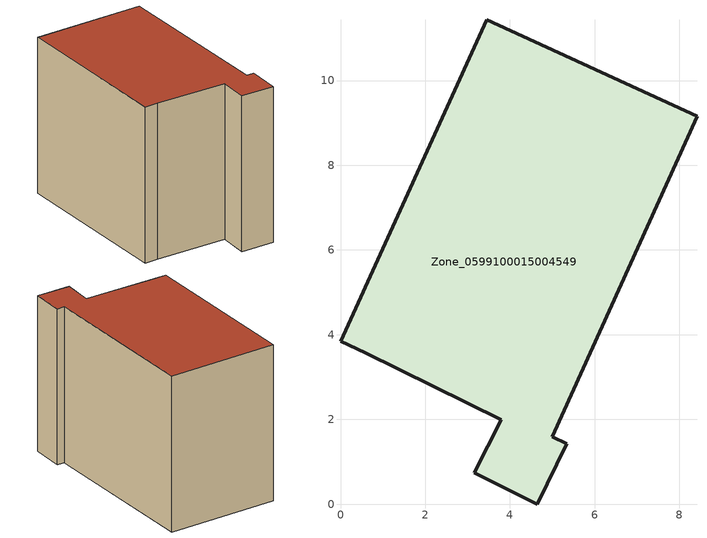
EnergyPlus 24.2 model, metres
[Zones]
Zone_0599100015004549
 floor ground (C_G): 4.64,0 3.16,0.74 3.8,1.99 0.59,3.58 0,3.84 3.46,11.43 8.42,9.15 5,1.59 5.34,1.42 z0.96
 wall outside (C_F): 0.59,3.58 3.8,1.99 3.16,0.74 4.64,0 5.34,1.42 5,1.59 8.42,9.15 3.46,11.43 0,3.84 0.59,3.58 z0.96:8.69
 roof outside (C_R): 5.34,1.42 5,1.59 8.42,9.15 3.46,11.43 0,3.84 0.59,3.58 3.8,1.99 3.16,0.74 4.64,0 z8.69
[BUILDING]
Pand.0599100015004549: North Axis=0; Terrain=City; Loads Convergence Tolerance Value=0.04; Temperature Convergence Tolerance Value=0.4; Solar Distribution=FullExterior; Maximum Number of Warmup Days=25; Minimum Number of Warmup Days=1
[Site:Location]
Rotterdam.The.Hague.AP_ZH_NLD Design_Conditions: Latitude=51.96; Longitude=4.45; Time Zone=1; Elevation=-4.5
[SITE:GROUNDTEMPERATURE:BUILDINGSURFACE]
18, 18, 18, 18, 18, 18, 18, 18, 18, 18, 18, 18
[MATERIAL] Thermal Absorptance=0.9; Solar Absorptance=0.7; Visible Absorptance=0.7
Name | Roughness | Thickness | Conductivity | Density | Specific Heat
G.TI.1965-1974 | MediumSmooth | 0.15 | 0.882353 | 540 | 1210
F.TI.1965-1974 | Rough | 0.3 | 0.697674 | 1920 | 840
R.TI.1965-1974 | MediumRough | 0.2 | 0.232558 | 1500 | 1000
[CONSTRUCTION]
C_G: G.TI.1965-1974
C_F: F.TI.1965-1974
C_R: R.TI.1965-1974
[ZONE]
Zone_0599100015004549: Type=1; Multiplier=1; Ceiling Height=Autocalculate; Volume=Autocalculate; Floor Area=autocalculate; Part of Total Floor Area=Yes
[ZONEINFILTRATION:DESIGNFLOWRATE]
Infil_Zone_0599100015004549: Zone or ZoneList or Space or SpaceList=Zone_0599100015004549; Schedule=AlwaysOn; Design Flow Rate Calculation Method=Flow/Area; Flow Rate per Floor Area=0.003; Constant Term Coefficient=1; Temperature Term Coefficient=0; Velocity Term Coefficient=0; Velocity Squared Term Coefficient=0
[HVACTEMPLATE:ZONE:IDEALLOADSAIRSYSTEM]
Zone_0599100015004549: Maximum Heating Supply Air Temperature=50; Minimum Cooling Supply Air Temperature=13; Maximum Heating Supply Air Humidity Ratio=0.0156; Minimum Cooling Supply Air Humidity Ratio=0.0077; Heating Limit=NoLimit; Cooling Limit=NoLimit; Dehumidification Control Type=ConstantSensibleHeatRatio; Cooling Sensible Heat Ratio=0.7; Dehumidification Setpoint=60; Humidification Control Type=None; Humidification Setpoint=30; Outdoor Air Method=None; Outdoor Air Flow Rate per Person=0.00944; Outdoor Air Flow Rate per Zone Floor Area=0; Outdoor Air Flow Rate per Zone=0; Demand Controlled Ventilation Type=None; Outdoor Air Economizer Type=NoEconomizer; Heat Recovery Type=None; Sensible Heat Recovery Effectiveness=0.7; Latent Heat Recovery Effectiveness=0.65
[ZONECONTROL:THERMOSTAT]
ThermostatControl_Zone_0599100015004549: Zone or ZoneList=Zone_0599100015004549; Control Type Schedule=DualSetpointControlType; Control 1=Thermostat_Zone_0599100015004549; Temperature Difference Between Cutout And Setpoint=0
[THERMOSTATSETPOINT:DUALSETPOINT]
Thermostat_Zone_0599100015004549: Heating Setpoint Temperature Schedule=HeatingSetpoint_Zone_0599100015004549; Cooling Setpoint Temperature Schedule=CoolingSetpoint_Zone_0599100015004549
[SCHEDULE:COMPACT]
HeatingSetpoint_Zone_0599100015004549: Through: 12/31, For: AllDays, Until: 24:00, 21
CoolingSetpoint_Zone_0599100015004549: Through: 12/31, For: AllDays, Until: 24:00, 24
DualSetpointControlType: Through: 12/31, For: AllDays, Until: 24:00, 4
AlwaysOn: Through: 12/31, For: AllDays, Until: 24:00, 1
